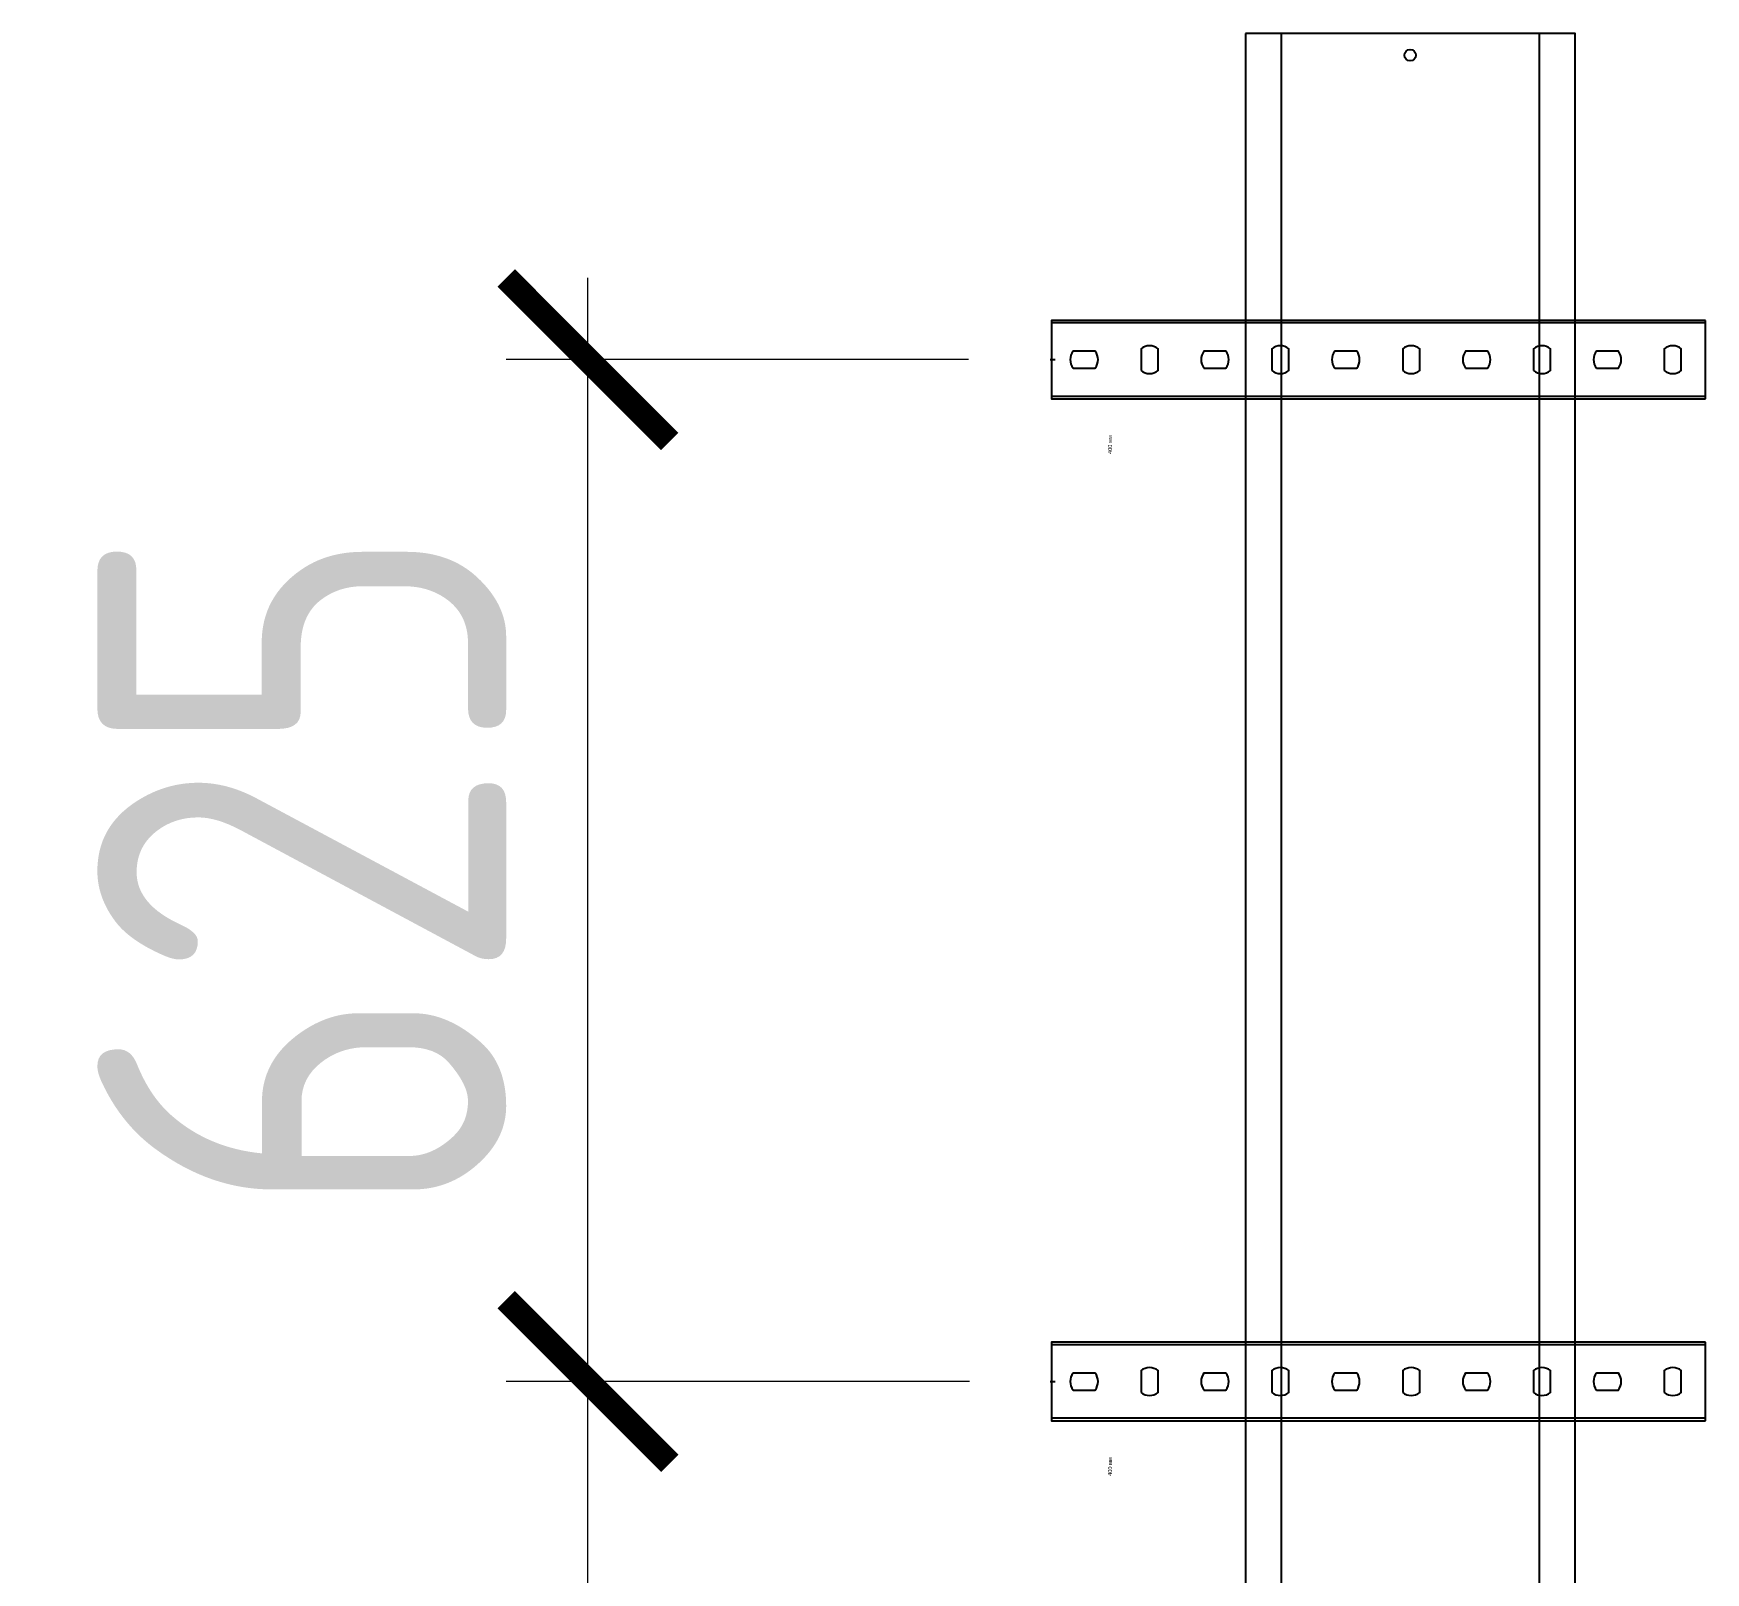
# Model space of a CAD drawing. Header units: millimetres. Extents: x -42533 to 645315, y 3457 to 82611.
# Drawn here: x 186229 to 187251, y 42735 to 43676 of the extents above; entities that cross this region are included whole.
import ezdxf
from ezdxf.enums import TextEntityAlignment as Align

# ---------------------------------------------------------------- set-up
doc = ezdxf.new("R2018")
doc.units = ezdxf.units.MM
for name, color, linetype in [('00_00_потолок_Панели из стали', 7, 'Continuous'), ('ЭОМ_Лотки авар.', 1, 'Continuous'), ('ЭОМ_Лотки рабочие', 5, 'Continuous')]:
    doc.layers.add(name, color=color, linetype=linetype)
doc.styles.get("Standard").update_dxf_attribs({"font": 'arial.ttf'})
doc.styles.add('М2', font='isocpeur.ttf', dxfattribs={"width": 0.8})
doc.dimstyles.new('М2-100', dxfattribs={"dimtxt": 250, "dimasz": 100, "dimexe": 50, "dimexo": 50, "dimgap": 50, "dimtad": 1, "dimdec": 0, "dimzin": 1, "dimtxsty": 'М2', "dimblk": 'ARCHTICK', "dimcen": 2.5, "dimdle": 50, "dimclre": 256, "dimclrt": 256, "dimadec": 0, "dimazin": 0, "dimtfac": 1, "dimtdec": 0, "dimtix": 1, "dimtmove": 1, "dimatfit": 3, "dimldrblk": 'NONE', "dimfxl": 1, "dimtolj": 1, "dimlwd": 9, "dimlwe": 9, "dimarcsym": 1})

# ---------------------------------------------------------------- blocks, each defined once
blk = doc.blocks.new('*U307')
at = {"color": 0, "linetype": 'Continuous', "lineweight": 25}
for p, q in [((-78.8, -1624.3), (-78.8, 0)), ((78.8, -1624.3), (78.8, 0))]:
    blk.add_line(p, q, dxfattribs=at)
blk.add_lwpolyline([(100.8, -1624.3), (100.8, 0), (-100.8, 0), (-100.8, -1624.3)], close=True, dxfattribs=at)
at = {"color": 0, "linetype": 'ByBlock', "lineweight": -2}
blk.add_circle((0, -1611), 3.5, dxfattribs=at)
at = {"color": 0, "flags": 9}
for tag, p in [('НАИМЕНОВАНИЕ', (-59.1, -7)), ('АРТИКУЛ', (-59.7, -11.8)), ('ПРИМЕЧАНИЕ', (-58.8, -17.3))]:
    blk.add_attdef(tag, text='', height=2.5, dxfattribs=at).set_placement(p, align=Align.TOP_LEFT)
at = {"color": 0, "lineweight": 30, "flags": 104}
for tag, p in [('ВЫСОТА', (-59.6, -20.9)), ('ШИРИНА', (-58.9, -25.1)), ('ДЛИНА', (-59.5, -36.1)), ('ТОЛЩИНА', (-59, -31))]:
    blk.add_attdef(tag, text='', height=2.5, dxfattribs=at).set_placement(p, align=Align.TOP_LEFT)
blk = doc.blocks.new('*U175')
at = {"color": 0, "linetype": 'ByBlock', "lineweight": -2}
for points in [[(24, -400), (24, 0), (-24, 0), (-24, -400)], [(-22.5, -400), (-22.5, 0)], [(22.5, -400), (22.5, 0)], [(-24, -400), (24, -400)]]:
    blk.add_lwpolyline(points, dxfattribs=at)
at = {"color": 254, "transparency": 33554483}
blk.add_lwpolyline([(0, 0.7), (0, -2.2)], dxfattribs=at)
at = {"color": 0, "linetype": 'ByBlock', "lineweight": -2}
for points in [[(-5.2, -13.3), (-5.2, -26.7, 0.345739), (5.2, -26.7), (5.2, -13.3, 0.345739)], [(-6.7, -54.8, 0.345739), (-6.7, -65.2), (6.7, -65.2, 0.345739), (6.7, -54.8)], [(-5.2, -93.3), (-5.2, -106.7, 0.345739), (5.2, -106.7), (5.2, -93.3, 0.345739)], [(-6.7, -134.8, 0.345739), (-6.7, -145.2), (6.7, -145.2, 0.345739), (6.7, -134.8)], [(-5.2, -173.3), (-5.2, -186.7, 0.345739), (5.2, -186.7), (5.2, -173.3, 0.345739)], [(-6.7, -214.8, 0.345739), (-6.7, -225.2), (6.7, -225.2, 0.345739), (6.7, -214.8)], [(-5.2, -253.3), (-5.2, -266.7, 0.345739), (5.2, -266.7), (5.2, -253.3, 0.345739)], [(-6.7, -294.8, 0.345739), (-6.7, -305.2), (6.7, -305.2, 0.345739), (6.7, -294.8)], [(-5.2, -333.3), (-5.2, -346.7, 0.345739), (5.2, -346.7), (5.2, -333.3, 0.345739)], [(-6.7, -374.8, 0.345739), (-6.7, -385.2), (6.7, -385.2, 0.345739), (6.7, -374.8)]]:
    blk.add_lwpolyline(points, format="xyb", close=True, dxfattribs=at)
at = {"flags": 9}
for tag, p in [('НАИМЕНОВАНИЕ', (-58.2, -19.4)), ('АРТИКУЛ', (-58.9, -24.5)), ('ПРИМЕЧАНИЕ', (-58.3, -30.8))]:
    blk.add_attdef(tag, p, '', height=2.5, dxfattribs=at)
at = {"lineweight": 30, "flags": 104}
blk.add_attdef('ДЛИНА', text='', height=2.5, dxfattribs=at).set_placement((-57.7, -34.6), align=Align.TOP_LEFT)
blk = doc.blocks.new('_ArchTick')
at = {"color": 0, "linetype": 'ByBlock', "lineweight": 70, "const_width": 0.15}
blk.add_lwpolyline([(-0.5, -0.5), (0.5, 0.5)], dxfattribs=at)
blk = doc.blocks.new('*D726')
at = {"layer": '00_00_потолок_Панели из стали', "color": 0, "lineweight": 9, "transparency": 16777216}
blk.add_line((186567.6, 42001.8), (186567.6, 42902), dxfattribs=at)
at = {"layer": '00_00_потолок_Панели из стали', "lineweight": 9, "transparency": 16777216}
for p, q in [((186801, 42852), (186517.6, 42852)), ((186800.4, 42051.8), (186517.6, 42051.8))]:
    blk.add_line(p, q, dxfattribs=at)
at = {"layer": 'Defpoints', "color": 0, "transparency": 16777216}
for p in [(186567.6, 42852), (186851, 42852), (186850.4, 42051.8)]:
    blk.add_point(p, dxfattribs=at)
at = {"layer": '00_00_потолок_Панели из стали', "color": 0, "lineweight": 9, "transparency": 16777216, "xscale": 100, "yscale": 100, "zscale": 100}
for p, rotation in [((186567.6, 42852), 90), ((186567.6, 42051.8), 270)]:
    blk.add_blockref('_ArchTick', p, dxfattribs=dict(at, rotation=rotation))
at = {"layer": '00_00_потолок_Панели из стали', "transparency": 16777216, "insert": (186392.6, 42451.9), "char_height": 250, "attachment_point": 5, "rotation": 90, "style": 'М2'}
blk.add_mtext('\\A1;800', dxfattribs=at)
blk = doc.blocks.new('_None')
blk = doc.blocks.new('*D728')
at = {"layer": '00_00_потолок_Панели из стали', "color": 0, "lineweight": 9, "transparency": 16777216}
blk.add_line((186567.6, 42802), (186567.6, 43526.7), dxfattribs=at)
at = {"layer": '00_00_потолок_Панели из стали', "lineweight": 9, "transparency": 16777216}
for p, q in [((186800.4, 43476.7), (186517.6, 43476.7)), ((186800.4, 42852), (186517.6, 42852))]:
    blk.add_line(p, q, dxfattribs=at)
at = {"layer": 'Defpoints', "color": 0, "transparency": 16777216}
for p in [(186567.6, 43476.7), (186850.4, 43476.7), (186850.4, 42852)]:
    blk.add_point(p, dxfattribs=at)
at = {"layer": '00_00_потолок_Панели из стали', "color": 0, "lineweight": 9, "transparency": 16777216, "xscale": 100, "yscale": 100, "zscale": 100}
for p, rotation in [((186567.6, 43476.7), 90), ((186567.6, 42852), 270)]:
    blk.add_blockref('_ArchTick', p, dxfattribs=dict(at, rotation=rotation))
at = {"layer": '00_00_потолок_Панели из стали', "transparency": 16777216, "insert": (186392.6, 43164.4), "char_height": 250, "attachment_point": 5, "rotation": 90, "style": 'М2'}
blk.add_mtext('\\A1;625', dxfattribs=at)

msp = doc.modelspace()

# ---------------------------------------------------------------- block references
at = {"layer": 'ЭОМ_Лотки авар.', "color": 1, "rotation": 180}
msp.add_blockref('*U307', (187070.4, 42051.8), dxfattribs=at)
at = {"layer": 'ЭОМ_Лотки рабочие'}
ref = msp.add_blockref('*U175', (186851, 43476.7), dxfattribs=dict(at, rotation=89.99999999999997))
lines = msp.add_mtext('400 мм', dxfattribs={"layer": '0', "insert": (186885.6, 43419), "char_height": 2.5, "attachment_point": 1, "rotation": 90})
ref.add_attrib('ДЛИНА', '', (186885.6, 43419), dxfattribs={"flags": 34}).embed_mtext(lines)
ref = msp.add_blockref('*U175', (186851, 42852), dxfattribs=dict(at, rotation=89.99999999999997))
lines = msp.add_mtext('400 мм', dxfattribs={"layer": '0', "insert": (186885.6, 42794.3), "char_height": 2.5, "attachment_point": 1, "rotation": 90})
ref.add_attrib('ДЛИНА', '', (186885.6, 42794.3), dxfattribs={"flags": 34}).embed_mtext(lines)

# ---------------------------------------------------------------- dimensions: what is measured, and where the dimension line sits
at = {"layer": '00_00_потолок_Панели из стали'}
for base, p1, p2, picture, middle in [((186567.6, 43476.7), (186850.4, 42852), (186850.4, 43476.7), '*D728', (186392.6, 43164.4)), ((186567.6, 42852), (186850.4, 42051.8), (186851, 42852), '*D726', (186392.6, 42451.9))]:
    dim = msp.add_linear_dim(base=base, p1=p1, p2=p2, angle=270, dimstyle='М2-100', dxfattribs=at)
    dim.commit()
    dim.dimension.update_dxf_attribs({"geometry": picture, "text_midpoint": middle})

doc.saveas('drawing.dxf')
